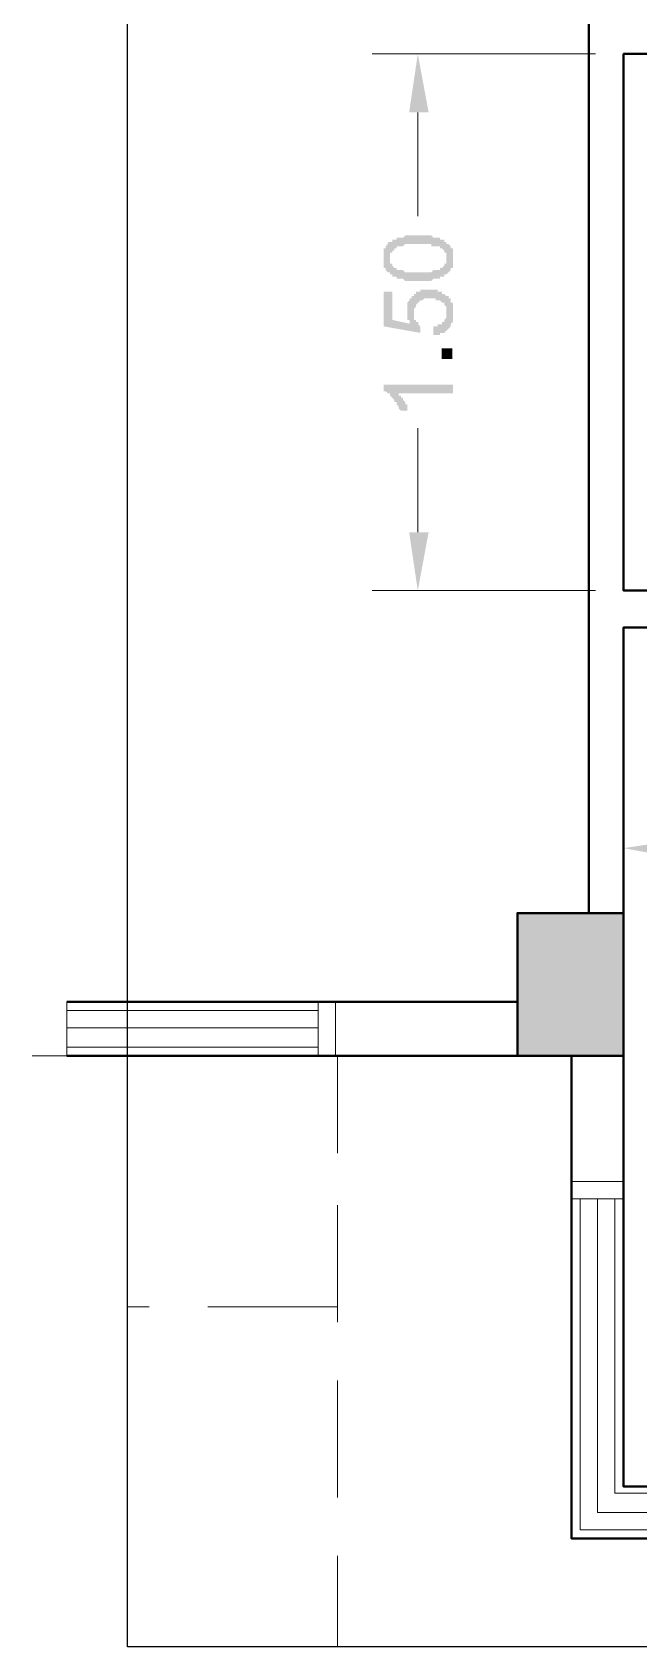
# Model space of a CAD drawing. Header units: inches. Extents: x -11 to 213, y -78 to 40.
# Drawn here: x 59.983 to 61.677, y 15.025 to 19.537 of the extents above; entities that cross this region are included whole.
import ezdxf

# ---------------------------------------------------------------- set-up
doc = ezdxf.new("R2010")
doc.units = ezdxf.units.IN
doc.header["$MEASUREMENT"] = 0
doc.layers.add('PDF_0', color=7, linetype='Continuous')

msp = doc.modelspace()

# ---------------------------------------------------------------- hatches: boundary and pattern name
at = {"layer": 'PDF_0'}
h = msp.add_hatch(color=256, dxfattribs=at)
h.paths.add_polyline_path([(60.96425, 18.90233), (60.96425, 18.90837), (60.96425, 18.90837), (60.96425, 18.91442), (60.96425, 18.91442), (60.96425, 18.91442), (60.96425, 18.92047), (60.96425, 18.92047), (60.96425, 18.92047), (60.96425, 18.92652), (60.96425, 18.92652), (60.96425, 18.92652), (60.96425, 18.93256), (60.96425, 18.93256), (60.97029, 18.93256), (60.97029, 18.93861), (60.97029, 18.93861), (60.97029, 18.93861), (60.97029, 18.93861), (60.97634, 18.94466), (60.97634, 18.94466), (60.97634, 18.94466), (60.97634, 18.94466), (60.97634, 18.95071), (60.98239, 18.95071), (60.98239, 18.95071), (60.98239, 18.95071), (60.98844, 18.95071), (60.98844, 18.95676), (60.98844, 18.95676), (60.99449, 18.95676), (60.99449, 18.95676), (60.99449, 18.95676), (61.00053, 18.95676), (61.00053, 18.9628), (61.00053, 18.9628), (61.00658, 18.9628), (61.00658, 18.9628), (61.01263, 18.9628), (61.01263, 18.9628), (61.01868, 18.9628), (61.01868, 18.9628), (61.01868, 18.9628), (61.02473, 18.96885), (61.02473, 18.96885), (61.03077, 18.96885), (61.03077, 18.96885), (61.03682, 18.96885), (61.03682, 18.96885), (61.04287, 18.96885), (61.04892, 18.96885), (61.04892, 18.96885), (61.05496, 18.96885), (61.05496, 18.96885), (61.06101, 18.96885), (61.06101, 18.96885), (61.06706, 18.96885), (61.06706, 18.96885), (61.07311, 18.96885), (61.07311, 18.96885), (61.07916, 18.96885), (61.07916, 18.96885), (61.0852, 18.96885), (61.0852, 18.96885), (61.09125, 18.96885), (61.09125, 18.96885), (61.0973, 18.96885), (61.0973, 18.96885), (61.10335, 18.9628), (61.10335, 18.9628), (61.1094, 18.9628), (61.1094, 18.9628), (61.1094, 18.9628), (61.11544, 18.9628), (61.11544, 18.9628), (61.12149, 18.9628), (61.12149, 18.9628), (61.12149, 18.95676), (61.12754, 18.95676), (61.12754, 18.95676), (61.12754, 18.95676), (61.13359, 18.95676), (61.13359, 18.95676), (61.13359, 18.95071), (61.13359, 18.95071), (61.13964, 18.95071), (61.13964, 18.95071), (61.13964, 18.94466), (61.14568, 18.94466), (61.14568, 18.94466), (61.14568, 18.94466), (61.15173, 18.93861), (61.15173, 18.93861), (61.15173, 18.93861), (61.15173, 18.93256), (61.15778, 18.93256), (61.15778, 18.92652), (61.15778, 18.92652), (61.15778, 18.92652), (61.15778, 18.92047), (61.15778, 18.92047), (61.15778, 18.91442), (61.15778, 18.91442), (61.15778, 18.91442), (61.15778, 18.90837), (61.15778, 18.90837), (61.15778, 18.90233), (61.15778, 18.90233), (61.15778, 18.90233), (61.15778, 18.89628), (61.15778, 18.89628), (61.15778, 18.89628), (61.15778, 18.89023), (61.15778, 18.89023), (61.15778, 18.89023), (61.15778, 18.88418), (61.15778, 18.88418), (61.15778, 18.88418), (61.15778, 18.87813), (61.15778, 18.87813), (61.15173, 18.87813), (61.15173, 18.87209), (61.15173, 18.87209), (61.15173, 18.87209), (61.15173, 18.87209), (61.14568, 18.86604), (61.14568, 18.86604), (61.14568, 18.86604), (61.14568, 18.86604), (61.13964, 18.85999), (61.13964, 18.85999), (61.13964, 18.85999), (61.13964, 18.85999), (61.13359, 18.85999), (61.13359, 18.85394), (61.13359, 18.85394), (61.12754, 18.85394), (61.12754, 18.85394), (61.12754, 18.85394), (61.12149, 18.85394), (61.12149, 18.84789), (61.12149, 18.84789), (61.11544, 18.84789), (61.11544, 18.84789), (61.1094, 18.84789), (61.1094, 18.84789), (61.10335, 18.84789), (61.10335, 18.84789), (61.10335, 18.84789), (61.0973, 18.84185), (61.0973, 18.84185), (61.09125, 18.84185), (61.09125, 18.84185), (61.0852, 18.84185), (61.07916, 18.84185), (61.07916, 18.84185), (61.07311, 18.84185), (61.07311, 18.84185), (61.06706, 18.84185), (61.06706, 18.84185), (61.06101, 18.84185), (61.06101, 18.84185), (61.05496, 18.84185), (61.05496, 18.84185), (61.04892, 18.84185), (61.04892, 18.84185), (61.04287, 18.84185), (61.04287, 18.84185), (61.03682, 18.84185), (61.03682, 18.84185), (61.03077, 18.84185), (61.03077, 18.84185), (61.02473, 18.84185), (61.02473, 18.84185), (61.01868, 18.84789), (61.01868, 18.84789), (61.01868, 18.84789), (61.01263, 18.84789), (61.01263, 18.84789), (61.00658, 18.84789), (61.00658, 18.84789), (61.00658, 18.84789), (61.00053, 18.84789), (61.00053, 18.85394), (60.99449, 18.85394), (60.99449, 18.85394), (60.99449, 18.85394), (60.98844, 18.85394), (60.98844, 18.85394), (60.98844, 18.85999), (60.98844, 18.85999), (60.98239, 18.85999), (60.98239, 18.85999), (60.98239, 18.86604), (60.97634, 18.86604), (60.97634, 18.86604), (60.97634, 18.86604), (60.97029, 18.87209), (60.97029, 18.87209), (60.97029, 18.87209), (60.97029, 18.87813), (60.96425, 18.87813), (60.96425, 18.88418), (60.96425, 18.88418), (60.96425, 18.88418), (60.96425, 18.89023), (60.96425, 18.89023), (60.96425, 18.89628), (60.96425, 18.89628), (60.96425, 18.90233), (60.96425, 18.90233), (60.96425, 18.90233), (60.96425, 18.90233)], flags=0)
h.paths.add_polyline_path([(61.13964, 18.90233), (61.13964, 18.90837), (61.13964, 18.90837), (61.13964, 18.91442), (61.13964, 18.91442), (61.13964, 18.92047), (61.13964, 18.92047), (61.13359, 18.92047), (61.13359, 18.92652), (61.13359, 18.92652), (61.13359, 18.92652), (61.12754, 18.93256), (61.12754, 18.93256), (61.12754, 18.93256), (61.12149, 18.93256), (61.12149, 18.93256), (61.12149, 18.93256), (61.12149, 18.93861), (61.11544, 18.93861), (61.11544, 18.93861), (61.11544, 18.93861), (61.1094, 18.93861), (61.1094, 18.93861), (61.10335, 18.93861), (61.10335, 18.93861), (61.10335, 18.93861), (61.0973, 18.93861), (61.0973, 18.94466), (61.09125, 18.94466), (61.09125, 18.94466), (61.0852, 18.94466), (61.0852, 18.94466), (61.07916, 18.94466), (61.07916, 18.94466), (61.07311, 18.94466), (61.07311, 18.94466), (61.06706, 18.94466), (61.06706, 18.94466), (61.06101, 18.94466), (61.05496, 18.94466), (61.05496, 18.94466), (61.04892, 18.94466), (61.04892, 18.94466), (61.04287, 18.94466), (61.04287, 18.94466), (61.03682, 18.94466), (61.03682, 18.94466), (61.03077, 18.94466), (61.03077, 18.94466), (61.03077, 18.94466), (61.02473, 18.94466), (61.02473, 18.94466), (61.01868, 18.93861), (61.01868, 18.93861), (61.01868, 18.93861), (61.01263, 18.93861), (61.01263, 18.93861), (61.01263, 18.93861), (61.00658, 18.93861), (61.00658, 18.93861), (61.00053, 18.93861), (61.00053, 18.93256), (61.00053, 18.93256), (60.99449, 18.93256), (60.99449, 18.93256), (60.99449, 18.92652), (60.98844, 18.92652), (60.98844, 18.92652), (60.98844, 18.92652), (60.98844, 18.92047), (60.98239, 18.92047), (60.98239, 18.92047), (60.98239, 18.91442), (60.98239, 18.91442), (60.98239, 18.90837), (60.98239, 18.90837), (60.98239, 18.90233), (60.98239, 18.90233), (60.98239, 18.90233), (60.98239, 18.89628), (60.98239, 18.89628), (60.98239, 18.89023), (60.98239, 18.89023), (60.98844, 18.89023), (60.98844, 18.88418), (60.98844, 18.88418), (60.98844, 18.88418), (60.99449, 18.87813), (60.99449, 18.87813), (60.99449, 18.87813), (61.00053, 18.87813), (61.00053, 18.87813), (61.00053, 18.87813), (61.00053, 18.87209), (61.00658, 18.87209), (61.00658, 18.87209), (61.00658, 18.87209), (61.01263, 18.87209), (61.01263, 18.87209), (61.01868, 18.87209), (61.01868, 18.87209), (61.01868, 18.87209), (61.02473, 18.86604), (61.02473, 18.86604), (61.03077, 18.86604), (61.03077, 18.86604), (61.03682, 18.86604), (61.03682, 18.86604), (61.04287, 18.86604), (61.04287, 18.86604), (61.04892, 18.86604), (61.04892, 18.86604), (61.05496, 18.86604), (61.05496, 18.86604), (61.06101, 18.86604), (61.06706, 18.86604), (61.06706, 18.86604), (61.07311, 18.86604), (61.07311, 18.86604), (61.07916, 18.86604), (61.07916, 18.86604), (61.0852, 18.86604), (61.0852, 18.86604), (61.09125, 18.86604), (61.09125, 18.86604), (61.09125, 18.86604), (61.0973, 18.86604), (61.0973, 18.86604), (61.10335, 18.87209), (61.10335, 18.87209), (61.10335, 18.87209), (61.1094, 18.87209), (61.1094, 18.87209), (61.1094, 18.87209), (61.11544, 18.87209), (61.11544, 18.87209), (61.12149, 18.87209), (61.12149, 18.87813), (61.12149, 18.87813), (61.12754, 18.87813), (61.12754, 18.87813), (61.12754, 18.87813), (61.13359, 18.88418), (61.13359, 18.88418), (61.13359, 18.88418), (61.13359, 18.89023), (61.13964, 18.89023), (61.13964, 18.89023), (61.13964, 18.89628), (61.13964, 18.89628), (61.13964, 18.90233), (61.13964, 18.90233), (61.13964, 18.90233)], flags=0)
for points in [[(61.04287, 18.72088), (61.03682, 18.72088), (61.03682, 18.72693), (61.03682, 18.72693), (61.03682, 18.73298), (61.03078, 18.73298), (61.03078, 18.73298), (61.03078, 18.73902), (61.03078, 18.73902), (61.03078, 18.74507), (61.03078, 18.74507), (61.03078, 18.75112), (61.03078, 18.75112), (61.03078, 18.75112), (61.03078, 18.75717), (61.03078, 18.75717), (61.03078, 18.76322), (61.03078, 18.76322), (61.03078, 18.76926), (61.03078, 18.76926), (61.03078, 18.76926), (61.03078, 18.77531), (61.03078, 18.77531), (61.03078, 18.78136), (61.03078, 18.78136), (61.03078, 18.78136), (61.03682, 18.78741), (61.03682, 18.78741), (61.03682, 18.79346), (61.03682, 18.79346), (61.04287, 18.79346), (61.04287, 18.7995), (61.04287, 18.7995), (61.04287, 18.7995), (61.04892, 18.7995), (61.04892, 18.80555), (61.04892, 18.80555), (61.05497, 18.80555), (61.05497, 18.8116), (61.05497, 18.8116), (61.06102, 18.8116), (61.06102, 18.8116), (61.06102, 18.8116), (61.06706, 18.8116), (61.06706, 18.81765), (61.07311, 18.81765), (61.07311, 18.81765), (61.07916, 18.81765), (61.07916, 18.81765), (61.07916, 18.81765), (61.08521, 18.81765), (61.08521, 18.81765), (61.09126, 18.81765), (61.09126, 18.81765), (61.09126, 18.81765), (61.0973, 18.81765), (61.0973, 18.81765), (61.10335, 18.81765), (61.10335, 18.81765), (61.1094, 18.81765), (61.1094, 18.81765), (61.11545, 18.81765), (61.11545, 18.81765), (61.11545, 18.8116), (61.12149, 18.8116), (61.12149, 18.8116), (61.12754, 18.8116), (61.12754, 18.8116), (61.12754, 18.80555), (61.13359, 18.80555), (61.13359, 18.80555), (61.13359, 18.80555), (61.13964, 18.7995), (61.13964, 18.7995), (61.13964, 18.7995), (61.13964, 18.7995), (61.14569, 18.7995), (61.14569, 18.79346), (61.14569, 18.79346), (61.15173, 18.79346), (61.15173, 18.78741), (61.15173, 18.78741), (61.15173, 18.78136), (61.15173, 18.78136), (61.15778, 18.78136), (61.15778, 18.77531), (61.15778, 18.77531), (61.15778, 18.76926), (61.15778, 18.76926), (61.15778, 18.76926), (61.15778, 18.76322), (61.15778, 18.76322), (61.15778, 18.75717), (61.15778, 18.75717), (61.15778, 18.75112), (61.15778, 18.75112), (61.15778, 18.75112), (61.15778, 18.74507), (61.15778, 18.74507), (61.15778, 18.73902), (61.15778, 18.73902), (61.15778, 18.73298), (61.15778, 18.73298), (61.15778, 18.73298), (61.15778, 18.72693), (61.15778, 18.72693), (61.15173, 18.72088), (61.15173, 18.72088), (61.15173, 18.72088), (61.15173, 18.71483), (61.15173, 18.71483), (61.14569, 18.70879), (61.14569, 18.70879), (61.14569, 18.70879), (61.14569, 18.70879), (61.13964, 18.70274), (61.13964, 18.70274), (61.13964, 18.70274), (61.13359, 18.69669), (61.13359, 18.69669), (61.13359, 18.69669), (61.12754, 18.69669), (61.12754, 18.69669), (61.12149, 18.69669), (61.12149, 18.69064), (61.12149, 18.69064), (61.11545, 18.69064), (61.11545, 18.69064), (61.1094, 18.69064), (61.1094, 18.69064), (61.10335, 18.69064), (61.10335, 18.71483), (61.1094, 18.71483), (61.1094, 18.71483), (61.11545, 18.71483), (61.11545, 18.71483), (61.11545, 18.72088), (61.12149, 18.72088), (61.12149, 18.72088), (61.12754, 18.72088), (61.12754, 18.72088), (61.12754, 18.72693), (61.13359, 18.72693), (61.13359, 18.72693), (61.13359, 18.72693), (61.13359, 18.73298), (61.13359, 18.73298), (61.13964, 18.73902), (61.13964, 18.73902), (61.13964, 18.73902), (61.13964, 18.74507), (61.13964, 18.74507), (61.13964, 18.75112), (61.13964, 18.75112), (61.13964, 18.75112), (61.13964, 18.75717), (61.13964, 18.75717), (61.13964, 18.76322), (61.13964, 18.76322), (61.13964, 18.76322), (61.13964, 18.76926), (61.13964, 18.76926), (61.13359, 18.77531), (61.13359, 18.77531), (61.13359, 18.77531), (61.13359, 18.78136), (61.12754, 18.78136), (61.12754, 18.78136), (61.12754, 18.78136), (61.12149, 18.78741), (61.12149, 18.78741), (61.11545, 18.78741), (61.11545, 18.78741), (61.11545, 18.78741), (61.1094, 18.78741), (61.1094, 18.79346), (61.10335, 18.79346), (61.10335, 18.79346), (61.10335, 18.79346), (61.0973, 18.79346), (61.0973, 18.79346), (61.09126, 18.79346), (61.09126, 18.79346), (61.08521, 18.79346), (61.08521, 18.79346), (61.07916, 18.79346), (61.07916, 18.79346), (61.07916, 18.79346), (61.07311, 18.78741), (61.07311, 18.78741), (61.06706, 18.78741), (61.06706, 18.78741), (61.06706, 18.78741), (61.06102, 18.78136), (61.06102, 18.78136), (61.06102, 18.78136), (61.06102, 18.78136), (61.05497, 18.77531), (61.05497, 18.77531), (61.05497, 18.77531), (61.05497, 18.76926), (61.05497, 18.76926), (61.04892, 18.76322), (61.04892, 18.76322), (61.04892, 18.76322), (61.04892, 18.75717), (61.04892, 18.75717), (61.04892, 18.75112), (61.04892, 18.75112), (61.04892, 18.75112), (61.04892, 18.74507), (61.04892, 18.74507), (61.04892, 18.73902), (61.04892, 18.73902), (61.04892, 18.73298), (61.05497, 18.73298), (61.05497, 18.73298), (61.05497, 18.72693), (61.05497, 18.72693), (61.06102, 18.72693), (61.06102, 18.72088), (61.06102, 18.72088), (61.06102, 18.72088), (61.06706, 18.71483), (61.06706, 18.71483), (61.06706, 18.69669), (60.96425, 18.71483), (60.96425, 18.8116), (60.98844, 18.8116), (60.98844, 18.73298)], [(61.15778, 18.55153), (61.15778, 18.52734), (61.00659, 18.52734), (61.00659, 18.52734), (61.00659, 18.52734), (61.00659, 18.5213), (61.01264, 18.5213), (61.01264, 18.5213), (61.01264, 18.51525), (61.01264, 18.51525), (61.01868, 18.51525), (61.01868, 18.5092), (61.01868, 18.5092), (61.01868, 18.5092), (61.02473, 18.50315), (61.02473, 18.50315), (61.02473, 18.4971), (61.02473, 18.4971), (61.03078, 18.4971), (61.03078, 18.49106), (61.03078, 18.49106), (61.03078, 18.48501), (61.03078, 18.48501), (61.03078, 18.47896), (61.01264, 18.47896), (61.00659, 18.48501), (61.00659, 18.48501), (61.00659, 18.49106), (61.00659, 18.49106), (61.00054, 18.4971), (61.00054, 18.4971), (61.00054, 18.4971), (61.00054, 18.50315), (60.99449, 18.50315), (60.99449, 18.5092), (60.99449, 18.5092), (60.99449, 18.5092), (60.98844, 18.51525), (60.98844, 18.51525), (60.98844, 18.51525), (60.9824, 18.5213), (60.9824, 18.5213), (60.9824, 18.5213), (60.9824, 18.52734), (60.97635, 18.52734), (60.97635, 18.52734), (60.97635, 18.52734), (60.9703, 18.53339), (60.9703, 18.53339), (60.9703, 18.53339), (60.96425, 18.53339), (60.96425, 18.53339), (60.96425, 18.53944), (60.96425, 18.53944), (60.96425, 18.55153)]]:
    msp.add_hatch(color=256, dxfattribs=at).paths.add_polyline_path(points)

# ---------------------------------------------------------------- linework, layer by layer
msp.add_lwpolyline([(60.24937, 22.54875), (68.43831, 22.54875), (68.43831, 15.02495), (60.24937, 15.02495)], close=True)
at = {"layer": 'PDF_0', "lineweight": 40}
for points in [[(61.53768, 21.77438), (61.53768, 17.07518)], [(62.83193, 17.97632), (61.63445, 17.97632), (61.63445, 19.47619), (63.63629, 19.47619), (63.63629, 17.97632), (63.57581, 17.97632)], [(62.85007, 17.8735), (61.63445, 17.8735), (61.63445, 17.82512), (61.63445, 17.67392), (61.63445, 16.67602), (60.08014, 16.67602)], [(61.63445, 16.67602), (61.63445, 15.4725), (67.63394, 15.4725), (67.63394, 16.67602), (67.63394, 17.07518), (67.93633, 17.07518), (67.93633, 16.67602), (67.63394, 16.67602)], [(60.08014, 16.82722), (61.3381, 16.82722)], [(61.4893, 16.67602), (61.4893, 15.32735), (67.78513, 15.32735), (67.78513, 16.67602)]]:
    msp.add_lwpolyline(points, dxfattribs=at)
at = {"layer": 'PDF_0', "lineweight": 5}
for points in [[(61.55582, 19.47619), (60.93289, 19.47619)], [(61.0599, 19.3129), (61.0599, 19.0226)], [(61.0599, 18.13961), (61.0599, 18.42991)], [(61.55582, 17.97632), (60.93289, 17.97632)], [(61.63445, 17.26267), (61.63445, 17.12357)]]:
    msp.add_lwpolyline(points, dxfattribs=at)
at = {"layer": 'PDF_0', "lineweight": 40}
msp.add_lwpolyline([(61.3381, 16.67602), (61.63445, 16.67602), (61.63445, 17.07518), (61.3381, 17.07518)], close=True, dxfattribs=at)
at = {"layer": 'PDF_0', "lineweight": 13}
for points in [[(60.08014, 16.67602), (60.08014, 16.82722)], [(60.08014, 16.80303), (60.7817, 16.80303)], [(60.7817, 16.67602), (60.7817, 16.82722)], [(60.83008, 16.67602), (60.83008, 16.82722)], [(60.08014, 16.75465), (60.7817, 16.75465)], [(60.08014, 16.70021), (60.7817, 16.70021)], [(61.4893, 16.32525), (61.63445, 16.32525)], [(61.4893, 16.27686), (61.63445, 16.27686)], [(61.51349, 16.27686), (61.51349, 15.35154), (63.58791, 15.35154)], [(61.56187, 16.27686), (61.56187, 15.39992), (63.58791, 15.39992)], [(61.61026, 15.45435), (61.61026, 16.27686), (61.61026, 15.45435)], [(61.61026, 15.45435), (63.58791, 15.45435)]]:
    msp.add_lwpolyline(points, dxfattribs=at)
at = {"layer": 'PDF_0', "lineweight": 20}
for points in [[(59.98338, 16.67602), (60.30996, 16.67602)], [(60.47326, 16.67602), (60.83613, 16.67602)], [(60.83613, 16.40387), (60.83613, 16.67602), (60.83613, 16.41596)], [(60.83613, 16.25872), (60.83613, 15.93213)], [(60.83613, 16.24058), (60.83613, 15.97447), (60.47326, 15.97447)], [(60.30996, 15.97447), (60.24937, 15.97447)], [(60.83613, 15.76884), (60.83613, 15.44226)], [(60.83613, 15.27896), (60.83613, 15.02495), (61.14457, 15.02495)], [(61.30786, 15.02495), (61.6284, 15.02495)]]:
    msp.add_lwpolyline(points, dxfattribs=at)
at = {"layer": 'PDF_0', "lineweight": 25}
msp.add_lwpolyline([(60.47326, 16.67602), (60.08014, 16.67602)], dxfattribs=at)
at = {"layer": 'PDF_0'}
for points in [[(61.03571, 19.3129), (61.09014, 19.3129), (61.0599, 19.47619)], [(61.03571, 18.13961), (61.09014, 18.13961), (61.0599, 17.97632)], [(61.79774, 17.28081), (61.79774, 17.22638), (61.63445, 17.25662)]]:
    msp.add_solid(points, dxfattribs=at)
at = {"layer": 'PDF_0', "lineweight": 5}
msp.add_solid([(61.15667, 18.65368), (61.15667, 18.62344), (61.12643, 18.65368), (61.12643, 18.62344)], dxfattribs=at)
at = {"layer": 'PDF_0', "color": 9, "true_color": 0x00007f}
for points in [[(61.63445, 17.07518), (61.3381, 17.07518), (61.63445, 16.67602)], [(61.3381, 17.07518), (61.63445, 16.67602), (61.3381, 16.67602)]]:
    msp.add_solid(points, dxfattribs=at)

doc.saveas('drawing.dxf')
